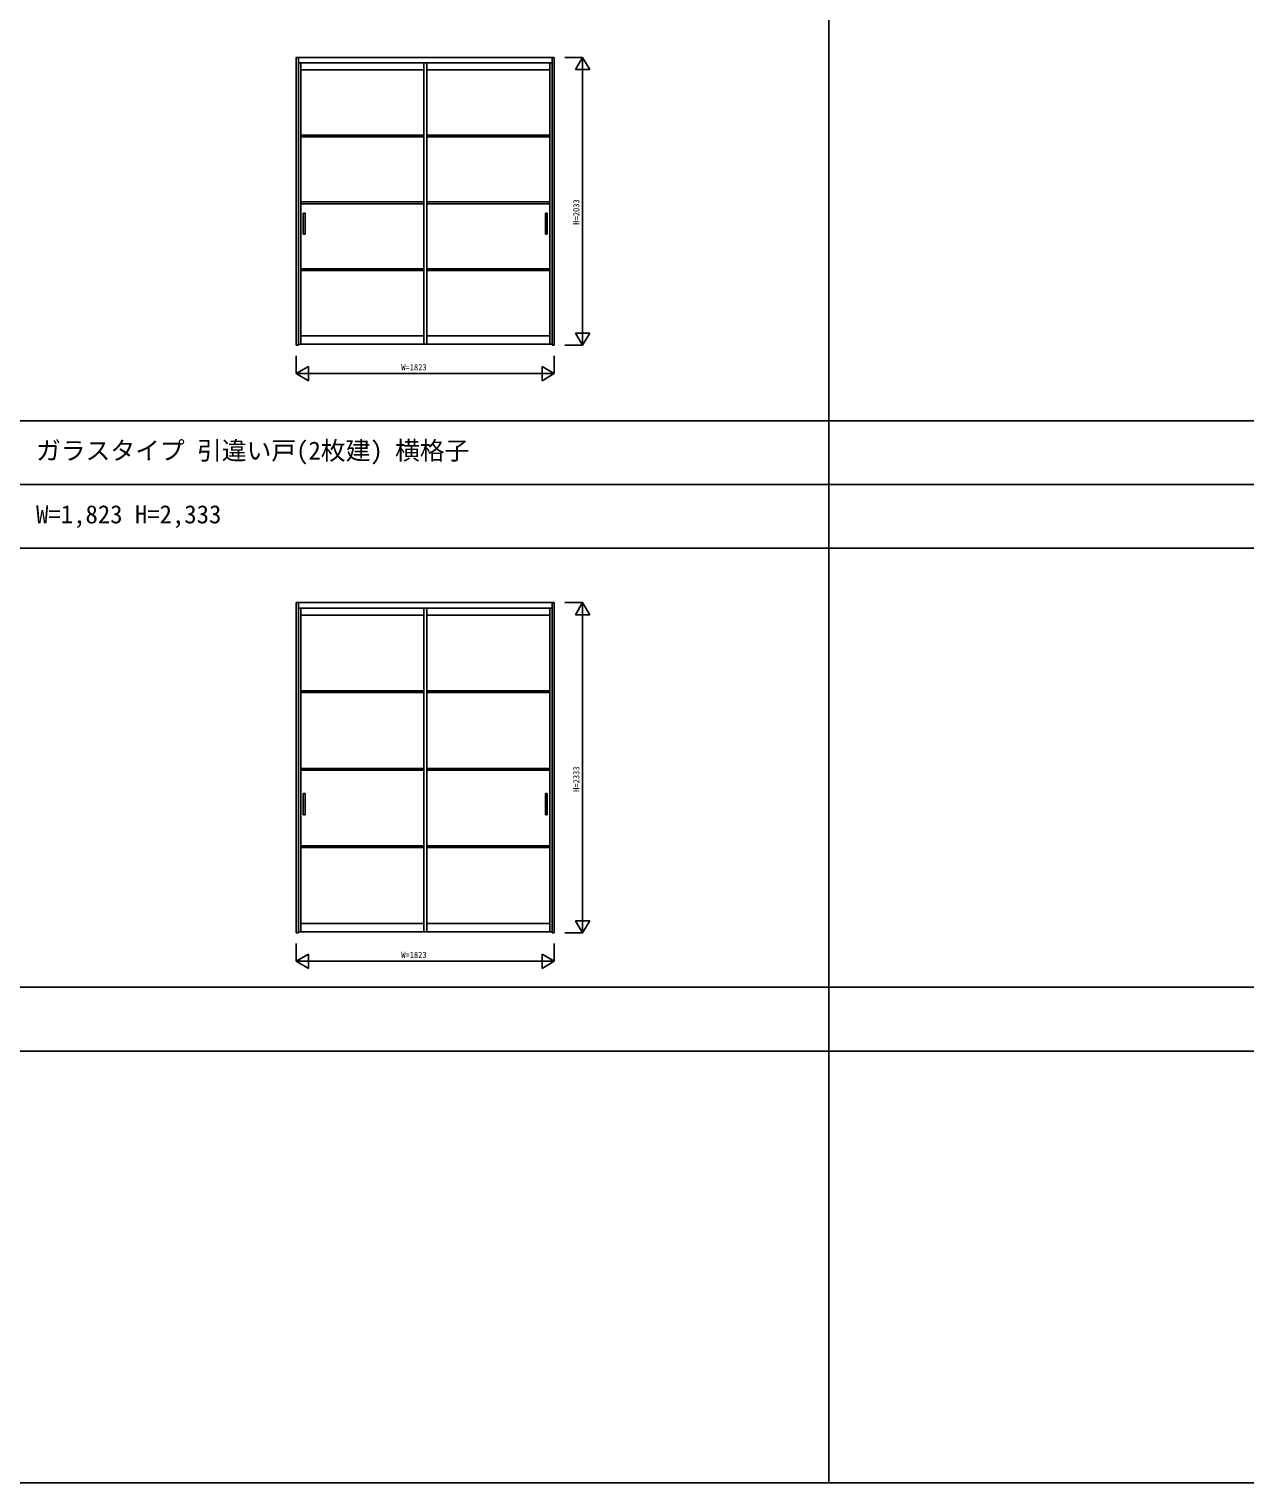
# Model space of a CAD drawing. Units: millimetres, scale not verified. Extents: x -14340 to 14341, y -10000 to 10000.
# Drawn here: x -8589 to 1, y -10000 to 266 of the extents above; entities that cross this region are included whole.
import ezdxf
from ezdxf.enums import TextEntityAlignment as Align

# ---------------------------------------------------------------- set-up
doc = ezdxf.new("R2010")
doc.units = ezdxf.units.MM
doc.header["$LTSCALE"] = 50
for name, color, linetype in [('0-0_0', 7, 'Continuous'), ('0-1_YKK_A1', 4, 'Continuous'), ('0-4_YKK_F1', 7, 'Continuous'), ('0-5_YKK_N1', 2, 'Continuous')]:
    doc.layers.add(name, color=color, linetype=linetype)
doc.styles.add('ＭＳ ゴシック', font='')
doc.styles.get('ＭＳ ゴシック').set_extended_font_data('MS Gothic')

msp = doc.modelspace()

# ---------------------------------------------------------------- linework, layer by layer
at = {"layer": '0-1_YKK_A1'}
for p, q in [((-4878.3, 66.5), (-6701.3, 66.5)), ((-6701.3, 66.5), (-6701.3, -1966.5)), ((-6686.3, 66.5), (-6686.3, -1966.5)), ((-4893.3, 27.5), (-6686.3, 27.5)), ((-6669.3, 27.5), (-6669.3, -1957.5)), ((-5799.8, 27.5), (-5799.8, -1957.5)), ((-5779.8, 27.5), (-5779.8, -1957.5)), ((-4910.3, 27.5), (-4910.3, -1957.5)), ((-4893.3, 66.5), (-4893.3, -1966.5)), ((-4878.3, 66.5), (-4878.3, -1966.5)), ((-5799.8, -21.5), (-6669.3, -21.5)), ((-4910.3, -21.5), (-5779.8, -21.5)), ((-6669.3, -482), (-5799.8, -482)), ((-6669.3, -494), (-5799.8, -494)), ((-5779.8, -482), (-4910.3, -482)), ((-5779.8, -494), (-4910.3, -494)), ((-6669.3, -954.5), (-5799.8, -954.5)), ((-6669.3, -966.5), (-5799.8, -966.5)), ((-5779.8, -954.5), (-4910.3, -954.5)), ((-5779.8, -966.5), (-4910.3, -966.5)), ((-6638.8, -1032.5), (-6651.8, -1032.5)), ((-6651.8, -1032.5), (-6651.8, -1182.5)), ((-6638.8, -1032.5), (-6638.8, -1182.5)), ((-4927.8, -1032.5), (-4940.8, -1032.5)), ((-4940.8, -1182.5), (-4940.8, -1032.5)), ((-4927.8, -1182.5), (-4927.8, -1032.5)), ((-6638.8, -1182.5), (-6651.8, -1182.5)), ((-4927.8, -1182.5), (-4940.8, -1182.5)), ((-6669.3, -1427), (-5799.8, -1427)), ((-5779.8, -1427), (-4910.3, -1427)), ((-6669.3, -1439), (-5799.8, -1439)), ((-5779.8, -1439), (-4910.3, -1439)), ((-5799.8, -1899.5), (-6669.3, -1899.5)), ((-4910.3, -1899.5), (-5779.8, -1899.5)), ((-6686.3, -1966.5), (-6701.3, -1966.5)), ((-4893.3, -1957.5), (-6686.3, -1957.5)), ((-4893.3, -1966.5), (-4878.3, -1966.5)), ((-4878.3, -3783.5), (-6701.3, -3783.5)), ((-6701.3, -3783.5), (-6701.3, -6116.5)), ((-6686.3, -3783.5), (-6686.3, -6116.5)), ((-4893.3, -3783.5), (-4893.3, -6116.5)), ((-4878.3, -3783.5), (-4878.3, -6116.5)), ((-4893.3, -3822.5), (-6686.3, -3822.5)), ((-6669.3, -3822.5), (-6669.3, -6107.5)), ((-5799.8, -3871.5), (-6669.3, -3871.5)), ((-5799.8, -3822.5), (-5799.8, -6107.5)), ((-5779.8, -3822.5), (-5779.8, -6107.5)), ((-4910.3, -3871.5), (-5779.8, -3871.5)), ((-4910.3, -3822.5), (-4910.3, -6107.5)), ((-6669.3, -4407), (-5799.8, -4407)), ((-5779.8, -4407), (-4910.3, -4407)), ((-6669.3, -4419), (-5799.8, -4419)), ((-5779.8, -4419), (-4910.3, -4419)), ((-6669.3, -4954.5), (-5799.8, -4954.5)), ((-6669.3, -4966.5), (-5799.8, -4966.5)), ((-5779.8, -4954.5), (-4910.3, -4954.5)), ((-5779.8, -4966.5), (-4910.3, -4966.5)), ((-6638.8, -5132.5), (-6651.8, -5132.5)), ((-6651.8, -5132.5), (-6651.8, -5282.5)), ((-6638.8, -5132.5), (-6638.8, -5282.5)), ((-4927.8, -5132.5), (-4940.8, -5132.5)), ((-4940.8, -5282.5), (-4940.8, -5132.5)), ((-4927.8, -5282.5), (-4927.8, -5132.5)), ((-6638.8, -5282.5), (-6651.8, -5282.5)), ((-4927.8, -5282.5), (-4940.8, -5282.5)), ((-6669.3, -5502), (-5799.8, -5502)), ((-6669.3, -5514), (-5799.8, -5514)), ((-5779.8, -5502), (-4910.3, -5502)), ((-5779.8, -5514), (-4910.3, -5514)), ((-5799.8, -6049.5), (-6669.3, -6049.5)), ((-4910.3, -6049.5), (-5779.8, -6049.5)), ((-6686.3, -6116.5), (-6701.3, -6116.5)), ((-4893.3, -6107.5), (-6686.3, -6107.5)), ((-4893.3, -6116.5), (-4878.3, -6116.5))]:
    msp.add_line(p, q, dxfattribs=at)
at = {"layer": '0-4_YKK_F1'}
for p, q in [((-2939.8, -10000), (-2939.8, 9500)), ((-14339.8, -2500), (14160.2, -2500)), ((-14339.8, -2950), (14160.2, -2950)), ((-14339.8, -3400), (14160.2, -3400)), ((-14339.8, -6500), (14160.2, -6500)), ((-14339.8, -6950), (14160.2, -6950)), ((-14339.8, -10000), (14341.2, -10000))]:
    msp.add_line(p, q, dxfattribs=at)
at = {"layer": '0-5_YKK_N1'}
for p, q in [((-4803.3, 66.5), (-4678.3, 66.5)), ((-4678.3, 66.5), (-4728.3, -20.1)), ((-4678.3, -1966.5), (-4678.3, 66.5)), ((-4678.3, 66.5), (-4628.3, -20.1)), ((-4728.3, -20.1), (-4628.3, -20.1)), ((-4678.3, -1966.5), (-4728.3, -1879.9)), ((-4628.3, -1879.9), (-4728.3, -1879.9)), ((-4678.3, -1966.5), (-4628.3, -1879.9)), ((-6701.3, -2041.5), (-6701.3, -2166.5)), ((-4878.3, -2041.5), (-4878.3, -2166.5)), ((-4803.3, -1966.5), (-4678.3, -1966.5)), ((-6701.3, -2166.5), (-6614.7, -2116.5)), ((-6614.7, -2216.5), (-6614.7, -2116.5)), ((-4878.3, -2166.5), (-4964.9, -2116.5)), ((-4964.9, -2116.5), (-4964.9, -2216.5)), ((-6701.3, -2166.5), (-4878.3, -2166.5)), ((-6701.3, -2166.5), (-6614.7, -2216.5)), ((-4878.3, -2166.5), (-4964.9, -2216.5)), ((-4803.3, -3783.5), (-4678.3, -3783.5)), ((-4678.3, -3783.5), (-4728.3, -3870.1)), ((-4678.3, -6116.5), (-4678.3, -3783.5)), ((-4678.3, -3783.5), (-4628.3, -3870.1)), ((-4728.3, -3870.1), (-4628.3, -3870.1)), ((-4678.3, -6116.5), (-4728.3, -6029.9)), ((-4628.3, -6029.9), (-4728.3, -6029.9)), ((-4678.3, -6116.5), (-4628.3, -6029.9)), ((-4803.3, -6116.5), (-4678.3, -6116.5)), ((-6701.3, -6191.5), (-6701.3, -6316.5)), ((-4878.3, -6191.5), (-4878.3, -6316.5)), ((-6701.3, -6316.5), (-6614.7, -6266.5)), ((-6701.3, -6316.5), (-4878.3, -6316.5)), ((-6701.3, -6316.5), (-6614.7, -6366.5)), ((-6614.7, -6366.5), (-6614.7, -6266.5)), ((-4878.3, -6316.5), (-4964.9, -6266.5)), ((-4964.9, -6266.5), (-4964.9, -6366.5)), ((-4878.3, -6316.5), (-4964.9, -6366.5))]:
    msp.add_line(p, q, dxfattribs=at)

# ---------------------------------------------------------------- texts
at = {"layer": '0-0_0', "style": 'ＭＳ ゴシック'}
for s, p in [('ガラスタイプ 引違い戸(2枚建) 横格子', (-8539.8, -2812.5)), ('W=1,823 H=2,333', (-8539.8, -3262.5))]:
    msp.add_text(s, height=128.3, dxfattribs=at).set_placement(p, align=Align.BOTTOM_LEFT)
at = {"layer": '0-5_YKK_N1', "style": 'ＭＳ ゴシック'}
for s, p in [('H=2033', (-4688.3, -1115)), ('H=2333', (-4688.3, -5120))]:
    msp.add_text(s, height=43.99, rotation=90, dxfattribs=at).set_placement(p, align=Align.BOTTOM_LEFT)
for p in [(-5959.8, -2156.5), (-5959.8, -6306.5)]:
    msp.add_text('W=1823', height=43.99, dxfattribs=at).set_placement(p, align=Align.BOTTOM_LEFT)

doc.saveas('drawing.dxf')
